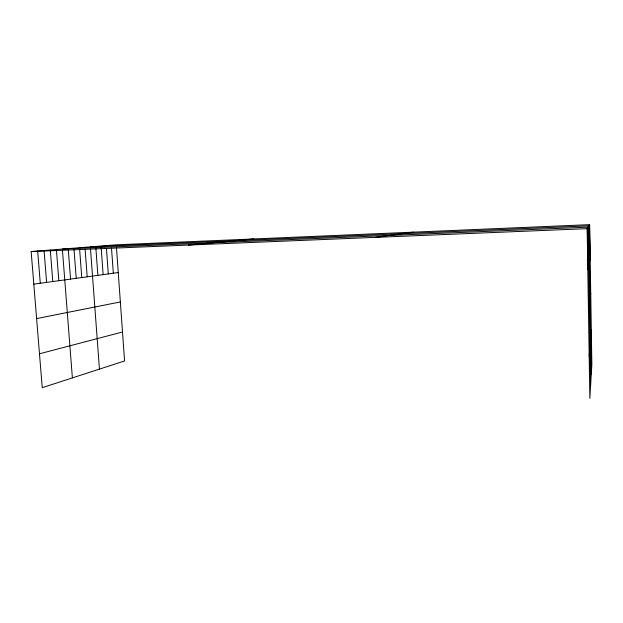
<?xml version="1.0" encoding="UTF-8"?>
<svg xmlns="http://www.w3.org/2000/svg" width="623" height="623" viewBox="0 0 623 623"><rect width="100%" height="100%" fill="white"/><g stroke="black" fill="none" stroke-linecap="round" stroke-linejoin="round"><path stroke-width="0.93" d="M589.179 356.239L591.305 329.622M588.478 312.411L590.736 293.495M587.793 269.424L590.183 258.124M589.662 224.654L591.85 364.4L589.849 398.346L587.139 228.664L589.662 224.654L116.275 244.8L31.15 251.552L42.239 387.677L124.569 360.958L116.485 247.666M39.483 353.794L122.505 331.997M36.609 318.594L120.356 301.937M33.806 284.15L118.261 272.562M375.467 237.379L413.485 232.145M188.473 245.08L253.748 238.944M90.343 246.856L588.914 225.845L591.25 374.509M62.362 249.075L588.089 227.161L590.596 385.637M31.15 251.552L587.139 228.664M37.676 251.038L40.277 283.263M50.299 250.033L52.791 281.549M44.062 250.532L46.608 282.398M68.273 249.566L70.555 279.112M62.44 250.041L72.385 377.896M56.397 249.55L58.842 280.716M79.51 247.713L81.769 277.57M73.989 249.099L76.224 278.333M95.747 246.428L97.881 275.358M90.483 248.741L99.446 369.112M85.125 249.184L87.197 276.822M111.509 248.094L113.324 273.24M106.432 248.429L108.285 273.933M101.183 247.915L103.138 274.642M589.522 224.88L590.051 258.763M589.374 225.113L589.911 259.417M589.226 225.347L589.771 260.095M589.07 225.596L589.623 260.78M588.758 226.094L589.327 262.19M588.595 226.351L589.171 262.906M588.431 226.616L589.015 263.646M588.26 226.881L588.852 264.409M587.91 227.45L588.517 265.99M587.723 227.738L588.346 266.815M587.536 228.041L588.167 267.664M587.341 228.353L587.98 268.529"/></g></svg>
